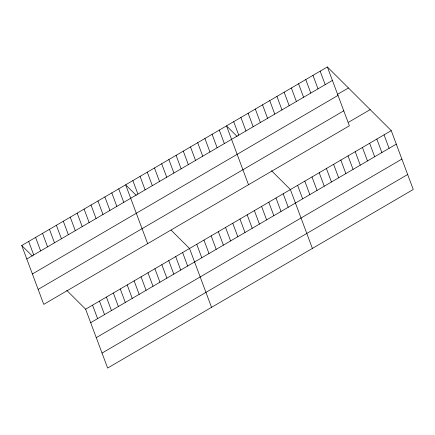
<?xml version="1.0" encoding="UTF-8"?>
<svg xmlns="http://www.w3.org/2000/svg" width="435" height="435" viewBox="0 0 435 435"><rect width="100%" height="100%" fill="white"/><g stroke="black" fill="none" stroke-linecap="round" stroke-linejoin="round"><path stroke-width="0.65" d="M327.365 66.952L349.37 125.797L43.75 304.364L21.75 245.514L327.365 66.952L391.25 130.636L413.25 189.486L107.635 368.048L85.63 309.203L66.745 290.373M26.791 258.999L332.405 80.437M337.364 94.444L348.446 87.968M32.386 273.968L338.006 95.406M38.155 289.389L343.77 110.827M348.555 122.251L370.169 109.62M85.63 309.203L391.25 130.636M90.676 322.683L396.29 144.121M96.271 337.652L401.886 159.09M102.035 353.079L407.655 174.517M237.053 136.383L226.51 125.878L248.516 184.723M271.511 170.737L290.395 189.562L312.395 248.412M136.198 195.31L125.661 184.804L147.661 243.649M171.096 230.099L189.54 248.488L211.546 307.338M21.75 245.514L32.288 256.025M384.045 134.845L389.086 148.33M376.84 139.059L381.881 152.538M369.636 143.267L374.676 156.747M362.431 147.476L367.472 160.955M355.226 151.684L360.272 165.164M320.16 71.161L325.201 84.646M348.027 155.893L353.068 169.373M312.961 75.369L318.001 88.854M340.822 160.102L345.863 173.581M305.756 79.578L310.797 93.063M333.618 164.31L338.658 177.79M298.551 83.786L303.592 97.271M326.413 168.519L331.454 181.999M291.347 87.995L296.387 101.48M319.208 172.728L324.249 186.213M284.142 92.204L289.183 105.689M312.004 176.936L317.044 190.421M276.937 96.412L281.978 109.897M304.804 181.145L309.845 194.63M269.738 100.626L274.779 114.106M297.6 185.353L302.64 198.838M262.533 104.835L267.574 118.315M255.329 109.044L260.369 122.523M283.19 193.771L288.231 207.256M248.124 113.252L253.165 126.732M275.986 197.979L281.026 211.464M240.919 117.461L245.96 130.94M268.781 202.193L273.822 215.673M233.715 121.669L238.755 135.149M261.582 206.402L266.622 219.882M254.377 210.611L259.418 224.09M219.311 130.087L224.351 143.566M247.172 214.819L252.213 228.299M212.106 134.295L217.147 147.78M239.968 219.028L245.008 232.507M204.901 138.504L209.942 151.989M232.763 223.237L237.804 236.716M197.697 142.713L202.737 156.198M225.558 227.445L230.599 240.925M190.492 146.921L195.532 160.406M218.359 231.654L223.4 245.133M183.287 151.13L188.333 164.615M211.154 235.862L216.195 249.347M176.088 155.338L181.129 168.823M203.95 240.071L208.99 253.556M168.883 159.547L173.924 173.032M196.745 244.28L201.786 257.765M161.679 163.761L166.719 177.241M154.474 167.97L159.514 181.449M182.613 252.539L187.654 266.019M147.269 172.178L152.31 185.658M175.686 256.585L180.726 270.064M140.065 176.387L145.105 189.867M168.758 260.63L173.799 274.115M132.865 180.596L137.906 194.075M161.831 264.681L166.871 278.161M154.903 268.727L159.944 282.206M118.733 188.85L123.774 202.335M147.976 272.772L153.017 286.257M111.806 192.901L116.846 206.38M141.049 276.823L146.089 290.303M104.878 196.946L109.919 210.426M134.121 280.869L139.162 294.354M97.951 200.992L102.992 214.477M127.194 284.914L132.235 298.399M91.024 205.043L96.064 218.522M120.267 288.965L125.307 302.445M84.096 209.088L89.137 222.568M113.339 293.011L118.38 306.496M77.169 213.134L82.21 226.619M106.412 297.056L111.452 310.541M70.242 217.185L75.282 230.664M99.484 301.107L104.525 314.587M63.314 221.23L68.355 234.715M92.557 305.152L97.598 318.637M56.387 225.276L61.427 238.761M49.459 229.327L54.5 242.806M42.532 233.372L47.573 246.857M35.605 237.418L40.645 250.903M28.677 241.468L33.718 254.948"/></g></svg>
